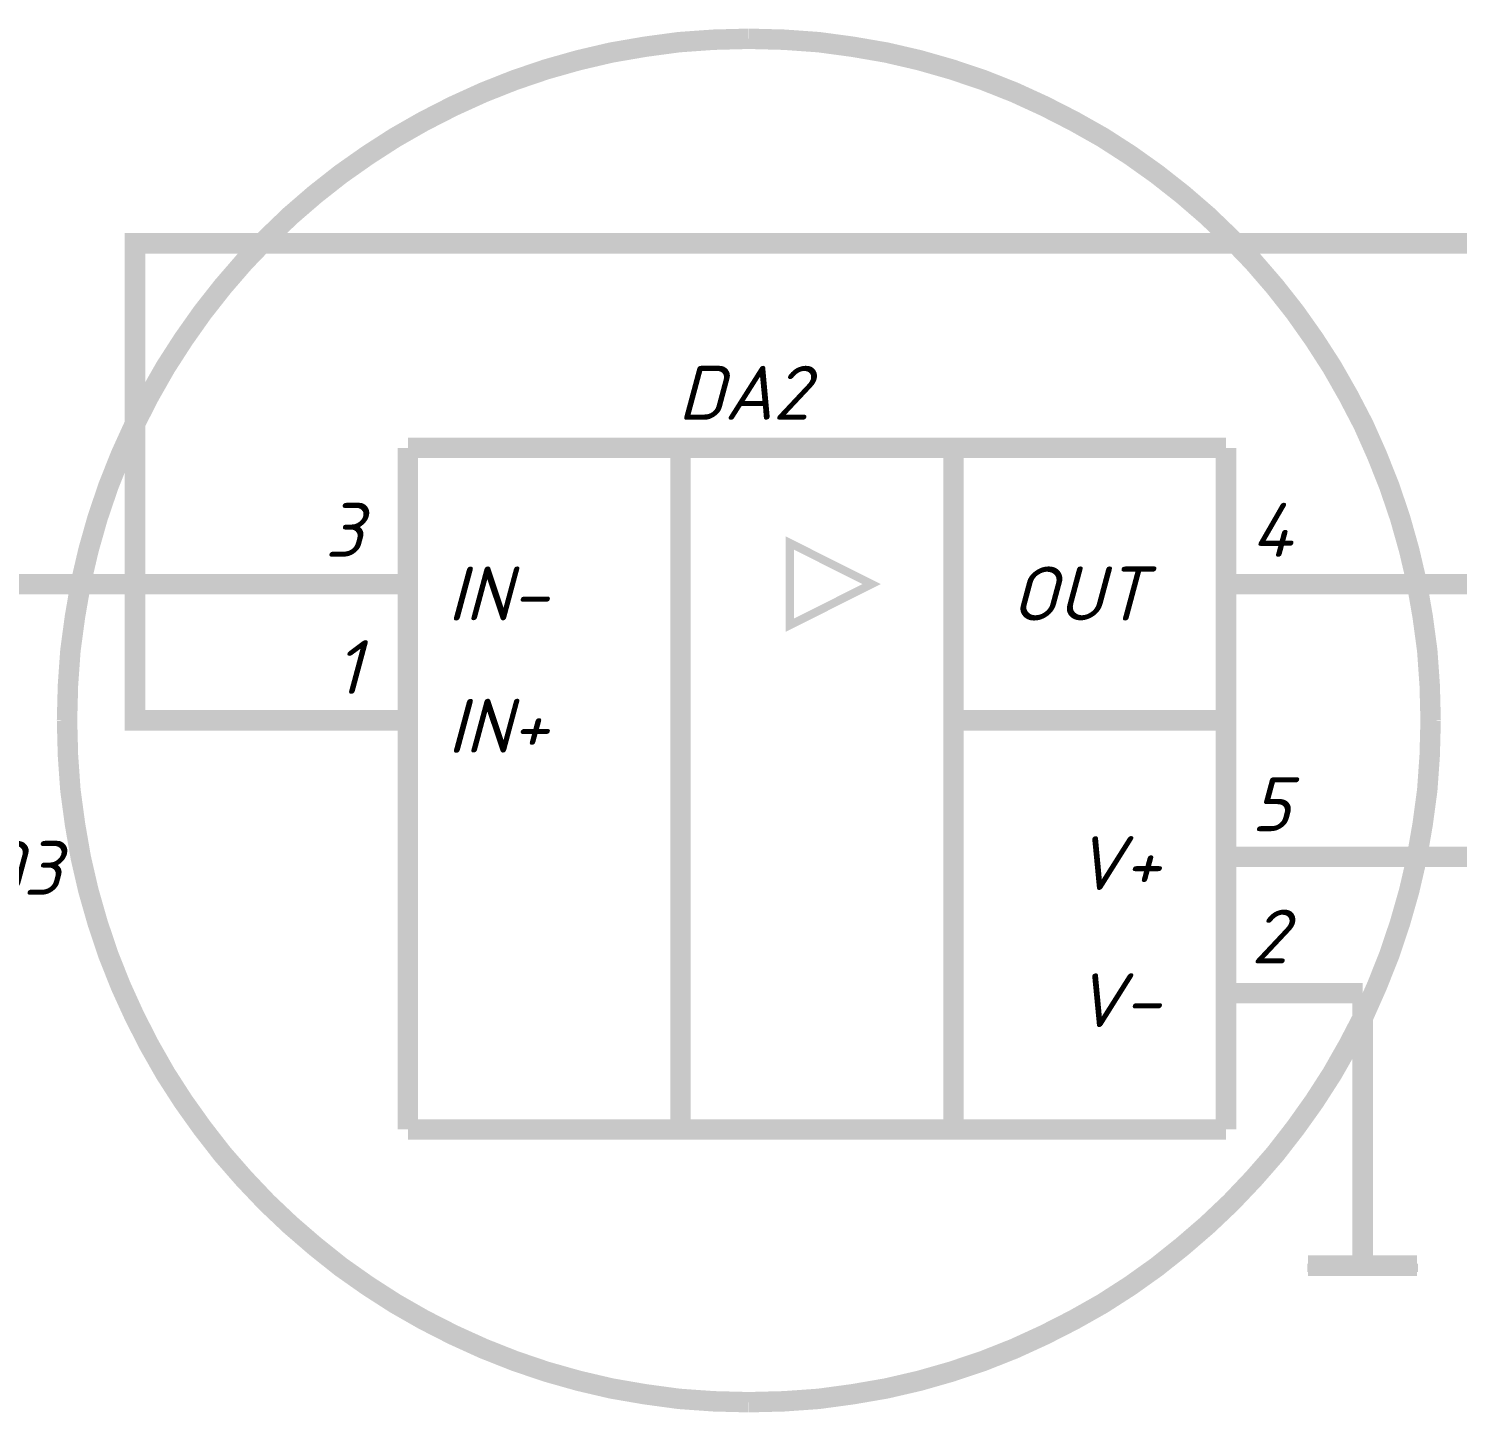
# Model space of a CAD drawing. Header units: inches. Extents: x 0 to 841, y 0 to 594.
# Drawn here: x 138.6 to 191, y 334.6 to 385.4 of the extents above; entities that cross this region are included whole.
import ezdxf

# ---------------------------------------------------------------- set-up
doc = ezdxf.new("R2010")
doc.units = ezdxf.units.IN
doc.layers.add('Sheet', color=255, linetype='Continuous')
doc.styles.get("Standard").update_dxf_attribs({"font": 'isocpeui.ttf'})

msp = doc.modelspace()

# ---------------------------------------------------------------- linework, layer by layer
at = {"layer": 'Sheet'}
for points in [[(140.024, 359.998, 0.749, 0.749, 0), (140.058, 361.289, 0.749, 0.749, 0), (140.148, 362.558, 0.749, 0.749, 0), (140.316, 363.805, 0.749, 0.749, 0), (140.53, 365.04, 0.749, 0.749, 0), (140.81, 366.242, 0.749, 0.749, 0), (141.147, 367.432, 0.749, 0.749, 0), (141.54, 368.589, 0.749, 0.749, 0), (141.989, 369.723, 0.749, 0.749, 0), (142.495, 370.835, 0.749, 0.749, 0), (143.045, 371.913, 0.749, 0.749, 0), (143.64, 372.957, 0.749, 0.749, 0), (144.291, 373.968, 0.749, 0.749, 0), (144.988, 374.956, 0.749, 0.749, 0), (145.729, 375.899, 0.749, 0.749, 0), (146.515, 376.809, 0.749, 0.749, 0), (147.346, 377.673, 0.749, 0.749, 0), (148.21, 378.504, 0.749, 0.749, 0), (149.12, 379.29, 0.749, 0.749, 0), (150.063, 380.032, 0.749, 0.749, 0), (151.051, 380.728, 0.749, 0.749, 0), (152.062, 381.379, 0.749, 0.749, 0), (153.106, 381.974, 0.749, 0.749, 0), (154.184, 382.525, 0.749, 0.749, 0), (155.296, 383.03, 0.749, 0.749, 0), (156.43, 383.479, 0.749, 0.749, 0), (157.586, 383.872, 0.749, 0.749, 0), (158.777, 384.209, 0.749, 0.749, 0), (159.978, 384.49, 0.749, 0.749, 0), (161.213, 384.703, 0.749, 0.749, 0), (162.46, 384.871, 0.749, 0.749, 0), (163.729, 384.961, 0.749, 0.749, 0), (165.02, 384.995, 0.749, 0.749, 0)], [(165.02, 384.995, 0.749, 0.749, 0), (163.729, 384.961, 0.749, 0.749, 0), (162.46, 384.871, 0.749, 0.749, 0), (161.213, 384.703, 0.749, 0.749, 0), (159.978, 384.49, 0.749, 0.749, 0), (158.777, 384.209, 0.749, 0.749, 0), (157.586, 383.872, 0.749, 0.749, 0), (156.43, 383.479, 0.749, 0.749, 0), (155.296, 383.03, 0.749, 0.749, 0), (154.184, 382.525, 0.749, 0.749, 0), (153.106, 381.974, 0.749, 0.749, 0), (152.062, 381.379, 0.749, 0.749, 0), (151.051, 380.728, 0.749, 0.749, 0), (150.063, 380.032, 0.749, 0.749, 0), (149.12, 379.29, 0.749, 0.749, 0), (148.21, 378.504, 0.749, 0.749, 0), (147.346, 377.673, 0.749, 0.749, 0), (146.515, 376.809, 0.749, 0.749, 0), (145.729, 375.899, 0.749, 0.749, 0), (144.988, 374.956, 0.749, 0.749, 0), (144.291, 373.968, 0.749, 0.749, 0), (143.64, 372.957, 0.749, 0.749, 0), (143.045, 371.913, 0.749, 0.749, 0), (142.495, 370.835, 0.749, 0.749, 0), (141.989, 369.723, 0.749, 0.749, 0), (141.54, 368.589, 0.749, 0.749, 0), (141.147, 367.432, 0.749, 0.749, 0), (140.81, 366.242, 0.749, 0.749, 0), (140.53, 365.04, 0.749, 0.749, 0), (140.316, 363.805, 0.749, 0.749, 0), (140.148, 362.558, 0.749, 0.749, 0), (140.058, 361.289, 0.749, 0.749, 0), (140.024, 359.998, 0.749, 0.749, 0)], [(165.02, 384.995, 0.749, 0.749, 0), (165.02, 384.995, 0.749, 0.749, 0)], [(165.02, 384.995, 0.749, 0.749, 0), (166.311, 384.961, 0.749, 0.749, 0), (167.58, 384.871, 0.749, 0.749, 0), (168.827, 384.703, 0.749, 0.749, 0), (170.062, 384.49, 0.749, 0.749, 0), (171.274, 384.209, 0.749, 0.749, 0), (172.454, 383.872, 0.749, 0.749, 0), (173.621, 383.479, 0.749, 0.749, 0), (174.755, 383.03, 0.749, 0.749, 0), (175.856, 382.525, 0.749, 0.749, 0), (176.934, 381.974, 0.749, 0.749, 0), (177.989, 381.379, 0.749, 0.749, 0), (179, 380.728, 0.749, 0.749, 0), (179.977, 380.032, 0.749, 0.749, 0), (180.92, 379.29, 0.749, 0.749, 0), (181.83, 378.504, 0.749, 0.749, 0), (182.694, 377.673, 0.749, 0.749, 0), (183.525, 376.809, 0.749, 0.749, 0), (184.311, 375.899, 0.749, 0.749, 0), (185.052, 374.956, 0.749, 0.749, 0), (185.749, 373.968, 0.749, 0.749, 0), (186.4, 372.957, 0.749, 0.749, 0), (186.995, 371.913, 0.749, 0.749, 0), (187.556, 370.835, 0.749, 0.749, 0), (188.05, 369.723, 0.749, 0.749, 0), (188.5, 368.589, 0.749, 0.749, 0), (188.893, 367.432, 0.749, 0.749, 0), (189.229, 366.242, 0.749, 0.749, 0), (189.51, 365.04, 0.749, 0.749, 0), (189.724, 363.805, 0.749, 0.749, 0), (189.892, 362.558, 0.749, 0.749, 0), (189.982, 361.289, 0.749, 0.749, 0), (190.016, 359.998, 0.749, 0.749, 0)], [(190.016, 359.998, 0.749, 0.749, 0), (189.982, 361.289, 0.749, 0.749, 0), (189.892, 362.558, 0.749, 0.749, 0), (189.724, 363.805, 0.749, 0.749, 0), (189.51, 365.04, 0.749, 0.749, 0), (189.229, 366.242, 0.749, 0.749, 0), (188.893, 367.432, 0.749, 0.749, 0), (188.5, 368.589, 0.749, 0.749, 0), (188.05, 369.723, 0.749, 0.749, 0), (187.556, 370.835, 0.749, 0.749, 0), (186.995, 371.913, 0.749, 0.749, 0), (186.4, 372.957, 0.749, 0.749, 0), (185.749, 373.968, 0.749, 0.749, 0), (185.052, 374.956, 0.749, 0.749, 0), (184.311, 375.899, 0.749, 0.749, 0), (183.525, 376.809, 0.749, 0.749, 0), (182.694, 377.673, 0.749, 0.749, 0), (181.83, 378.504, 0.749, 0.749, 0), (180.92, 379.29, 0.749, 0.749, 0), (179.977, 380.032, 0.749, 0.749, 0), (179, 380.728, 0.749, 0.749, 0), (177.989, 381.379, 0.749, 0.749, 0), (176.934, 381.974, 0.749, 0.749, 0), (175.856, 382.525, 0.749, 0.749, 0), (174.755, 383.03, 0.749, 0.749, 0), (173.621, 383.479, 0.749, 0.749, 0), (172.454, 383.872, 0.749, 0.749, 0), (171.274, 384.209, 0.749, 0.749, 0), (170.062, 384.49, 0.749, 0.749, 0), (168.827, 384.703, 0.749, 0.749, 0), (167.58, 384.871, 0.749, 0.749, 0), (166.311, 384.961, 0.749, 0.749, 0), (165.02, 384.995, 0.749, 0.749, 0)], [(147.525, 359.998, 0.749, 0.749, 0), (142.517, 359.998, 0.749, 0.749, 0), (142.517, 377.494, 0.749, 0.749, 0), (192.52, 377.494, 0.749, 0.749, 0), (192.52, 364.995, 0.749, 0.749, 0), (187.523, 364.995, 0.749, 0.749, 0)], [(152.522, 369.992, 0.749, 0.749, 0), (182.515, 369.992, 0.749, 0.749, 0)], [(152.522, 344.995, 0.749, 0.749, 0), (152.522, 369.992, 0.749, 0.749, 0)], [(162.516, 369.992, 0.749, 0.749, 0), (162.516, 344.995, 0.749, 0.749, 0)], [(172.521, 344.995, 0.749, 0.749, 0), (172.521, 369.992, 0.749, 0.749, 0)], [(182.515, 369.992, 0.749, 0.749, 0), (182.515, 344.995, 0.749, 0.749, 0)], [(147.525, 364.995, 0.749, 0.749, 0), (132.524, 364.995, 0.749, 0.749, 0), (132.524, 362.491, 0.749, 0.749, 0)], [(147.525, 364.995, 0.749, 0.749, 0), (152.522, 364.995, 0.749, 0.749, 0)], [(152.522, 364.995, 0.3, 0.3, 0), (147.525, 364.995, 0.3, 0.3, 0)], [(182.515, 364.995, 0.749, 0.749, 0), (187.523, 364.995, 0.749, 0.749, 0)], [(182.515, 364.995, 0.3, 0.3, 0), (187.523, 364.995, 0.3, 0.3, 0)], [(165.02, 334.99, 0.749, 0.749, 0), (163.729, 335.023, 0.749, 0.749, 0), (162.46, 335.113, 0.749, 0.749, 0), (161.213, 335.282, 0.749, 0.749, 0), (159.978, 335.495, 0.749, 0.749, 0), (158.777, 335.776, 0.749, 0.749, 0), (157.586, 336.113, 0.749, 0.749, 0), (156.43, 336.506, 0.749, 0.749, 0), (155.296, 336.955, 0.749, 0.749, 0), (154.184, 337.46, 0.749, 0.749, 0), (153.106, 338.01, 0.749, 0.749, 0), (152.062, 338.606, 0.749, 0.749, 0), (151.051, 339.257, 0.749, 0.749, 0), (150.063, 339.953, 0.749, 0.749, 0), (149.12, 340.706, 0.749, 0.749, 0), (148.21, 341.492, 0.749, 0.749, 0), (147.346, 342.311, 0.749, 0.749, 0), (146.515, 343.187, 0.749, 0.749, 0), (145.729, 344.086, 0.749, 0.749, 0), (144.988, 345.04, 0.749, 0.749, 0), (144.291, 346.017, 0.749, 0.749, 0), (143.64, 347.028, 0.749, 0.749, 0), (143.045, 348.072, 0.749, 0.749, 0), (142.495, 349.15, 0.749, 0.749, 0), (141.989, 350.262, 0.749, 0.749, 0), (141.54, 351.396, 0.749, 0.749, 0), (141.147, 352.564, 0.749, 0.749, 0), (140.81, 353.743, 0.749, 0.749, 0), (140.53, 354.956, 0.749, 0.749, 0), (140.316, 356.191, 0.749, 0.749, 0), (140.148, 357.438, 0.749, 0.749, 0), (140.058, 358.707, 0.749, 0.749, 0), (140.024, 359.998, 0.749, 0.749, 0)], [(140.024, 359.998, 0.749, 0.749, 0), (140.024, 359.998, 0.749, 0.749, 0)], [(140.024, 359.998, 0.749, 0.749, 0), (140.058, 358.707, 0.749, 0.749, 0), (140.148, 357.438, 0.749, 0.749, 0), (140.316, 356.191, 0.749, 0.749, 0), (140.53, 354.956, 0.749, 0.749, 0), (140.81, 353.743, 0.749, 0.749, 0), (141.147, 352.564, 0.749, 0.749, 0), (141.54, 351.396, 0.749, 0.749, 0), (141.989, 350.262, 0.749, 0.749, 0), (142.495, 349.15, 0.749, 0.749, 0), (143.045, 348.072, 0.749, 0.749, 0), (143.64, 347.028, 0.749, 0.749, 0), (144.291, 346.017, 0.749, 0.749, 0), (144.988, 345.04, 0.749, 0.749, 0), (145.729, 344.086, 0.749, 0.749, 0), (146.515, 343.187, 0.749, 0.749, 0), (147.346, 342.311, 0.749, 0.749, 0), (148.21, 341.492, 0.749, 0.749, 0), (149.12, 340.706, 0.749, 0.749, 0), (150.063, 339.953, 0.749, 0.749, 0), (151.051, 339.257, 0.749, 0.749, 0), (152.062, 338.606, 0.749, 0.749, 0), (153.106, 338.01, 0.749, 0.749, 0), (154.184, 337.46, 0.749, 0.749, 0), (155.296, 336.955, 0.749, 0.749, 0), (156.43, 336.506, 0.749, 0.749, 0), (157.586, 336.113, 0.749, 0.749, 0), (158.777, 335.776, 0.749, 0.749, 0), (159.978, 335.495, 0.749, 0.749, 0), (161.213, 335.282, 0.749, 0.749, 0), (162.46, 335.113, 0.749, 0.749, 0), (163.729, 335.023, 0.749, 0.749, 0), (165.02, 334.99, 0.749, 0.749, 0)], [(147.525, 359.998, 0.749, 0.749, 0), (152.522, 359.998, 0.749, 0.749, 0)], [(152.522, 359.998, 0.3, 0.3, 0), (147.525, 359.998, 0.3, 0.3, 0)], [(190.016, 359.998, 0.749, 0.749, 0), (189.982, 358.707, 0.749, 0.749, 0), (189.892, 357.438, 0.749, 0.749, 0), (189.724, 356.191, 0.749, 0.749, 0), (189.51, 354.956, 0.749, 0.749, 0), (189.229, 353.743, 0.749, 0.749, 0), (188.893, 352.564, 0.749, 0.749, 0), (188.5, 351.396, 0.749, 0.749, 0), (188.05, 350.262, 0.749, 0.749, 0), (187.556, 349.15, 0.749, 0.749, 0), (186.995, 348.072, 0.749, 0.749, 0), (186.4, 347.028, 0.749, 0.749, 0), (185.749, 346.017, 0.749, 0.749, 0), (185.052, 345.04, 0.749, 0.749, 0), (184.311, 344.086, 0.749, 0.749, 0), (183.525, 343.187, 0.749, 0.749, 0), (182.694, 342.311, 0.749, 0.749, 0), (181.83, 341.492, 0.749, 0.749, 0), (180.92, 340.706, 0.749, 0.749, 0), (179.977, 339.953, 0.749, 0.749, 0), (179, 339.257, 0.749, 0.749, 0), (177.989, 338.606, 0.749, 0.749, 0), (176.934, 338.01, 0.749, 0.749, 0), (175.856, 337.46, 0.749, 0.749, 0), (174.755, 336.955, 0.749, 0.749, 0), (173.621, 336.506, 0.749, 0.749, 0), (172.454, 336.113, 0.749, 0.749, 0), (171.274, 335.776, 0.749, 0.749, 0), (170.062, 335.495, 0.749, 0.749, 0), (168.827, 335.282, 0.749, 0.749, 0), (167.58, 335.113, 0.749, 0.749, 0), (166.311, 335.023, 0.749, 0.749, 0), (165.02, 334.99, 0.749, 0.749, 0)], [(165.02, 334.99, 0.749, 0.749, 0), (166.311, 335.023, 0.749, 0.749, 0), (167.58, 335.113, 0.749, 0.749, 0), (168.827, 335.282, 0.749, 0.749, 0), (170.062, 335.495, 0.749, 0.749, 0), (171.274, 335.776, 0.749, 0.749, 0), (172.454, 336.113, 0.749, 0.749, 0), (173.621, 336.506, 0.749, 0.749, 0), (174.755, 336.955, 0.749, 0.749, 0), (175.856, 337.46, 0.749, 0.749, 0), (176.934, 338.01, 0.749, 0.749, 0), (177.989, 338.606, 0.749, 0.749, 0), (179, 339.257, 0.749, 0.749, 0), (179.977, 339.953, 0.749, 0.749, 0), (180.92, 340.706, 0.749, 0.749, 0), (181.83, 341.492, 0.749, 0.749, 0), (182.694, 342.311, 0.749, 0.749, 0), (183.525, 343.187, 0.749, 0.749, 0), (184.311, 344.086, 0.749, 0.749, 0), (185.052, 345.04, 0.749, 0.749, 0), (185.749, 346.017, 0.749, 0.749, 0), (186.4, 347.028, 0.749, 0.749, 0), (186.995, 348.072, 0.749, 0.749, 0), (187.556, 349.15, 0.749, 0.749, 0), (188.05, 350.262, 0.749, 0.749, 0), (188.5, 351.396, 0.749, 0.749, 0), (188.893, 352.564, 0.749, 0.749, 0), (189.229, 353.743, 0.749, 0.749, 0), (189.51, 354.956, 0.749, 0.749, 0), (189.724, 356.191, 0.749, 0.749, 0), (189.892, 357.438, 0.749, 0.749, 0), (189.982, 358.707, 0.749, 0.749, 0), (190.016, 359.998, 0.749, 0.749, 0)], [(182.515, 359.998, 0.749, 0.749, 0), (172.521, 359.998, 0.749, 0.749, 0)], [(190.016, 359.998, 0.749, 0.749, 0), (190.016, 359.998, 0.749, 0.749, 0), (190.016, 359.998, 0.749, 0.749, 0), (190.016, 359.998, 0.749, 0.749, 0), (190.016, 359.998, 0.749, 0.749, 0), (190.016, 359.998, 0.749, 0.749, 0), (190.016, 359.998, 0.749, 0.749, 0), (190.016, 359.998, 0.749, 0.749, 0), (190.016, 359.998, 0.749, 0.749, 0), (190.016, 359.998, 0.749, 0.749, 0), (190.016, 359.998, 0.749, 0.749, 0), (190.016, 359.998, 0.749, 0.749, 0), (190.016, 359.998, 0.749, 0.749, 0), (190.016, 359.998, 0.749, 0.749, 0), (190.016, 359.998, 0.749, 0.749, 0), (190.016, 359.998, 0.749, 0.749, 0), (190.016, 359.998, 0.749, 0.749, 0), (190.016, 359.998, 0.749, 0.749, 0), (190.016, 359.998, 0.749, 0.749, 0), (190.016, 359.998, 0.749, 0.749, 0), (190.016, 359.998, 0.749, 0.749, 0), (190.016, 359.998, 0.749, 0.749, 0), (190.016, 359.998, 0.749, 0.749, 0), (190.016, 359.998, 0.749, 0.749, 0), (190.016, 359.998, 0.749, 0.749, 0), (190.016, 359.998, 0.749, 0.749, 0), (190.016, 359.998, 0.749, 0.749, 0), (190.016, 359.998, 0.749, 0.749, 0), (190.016, 359.998, 0.749, 0.749, 0), (190.016, 359.998, 0.749, 0.749, 0), (190.016, 359.998, 0.749, 0.749, 0), (190.016, 359.998, 0.749, 0.749, 0), (190.016, 359.998, 0.749, 0.749, 0)], [(190.016, 359.998, 0.749, 0.749, 0), (190.016, 359.998, 0.749, 0.749, 0)], [(182.515, 354.99, 0.749, 0.749, 0), (187.523, 354.99, 0.749, 0.749, 0)], [(187.523, 354.99, 0.749, 0.749, 0), (197.516, 354.99, 0.749, 0.749, 0), (202.513, 354.99, 0.749, 0.749, 0)], [(182.515, 354.99, 0.3, 0.3, 0), (187.523, 354.99, 0.3, 0.3, 0)], [(182.515, 349.992, 0.749, 0.749, 0), (187.523, 349.992, 0.749, 0.749, 0)], [(182.515, 349.992, 0.3, 0.3, 0), (187.523, 349.992, 0.3, 0.3, 0)], [(187.523, 344.995, 0.749, 0.749, 0), (187.523, 349.992, 0.749, 0.749, 0)], [(182.515, 344.995, 0.749, 0.749, 0), (152.522, 344.995, 0.749, 0.749, 0)], [(187.523, 344.995, 0.749, 0.749, 0), (187.523, 339.998, 0.749, 0.749, 0)], [(187.523, 344.995, 0.3, 0.3, 0), (187.523, 339.919, 0.3, 0.3, 0)], [(185.524, 339.998, 0.749, 0.749, 0), (189.521, 339.998, 0.749, 0.749, 0)], [(185.49, 339.919, 0.3, 0.3, 0), (189.555, 339.919, 0.3, 0.3, 0)], [(165.02, 334.99, 0.749, 0.749, 0), (165.02, 334.99, 0.749, 0.749, 0)]]:
    msp.add_lwpolyline(points, format="xyseb", dxfattribs=at)
msp.add_lwpolyline([(166.525, 366.5, 0.3, 0.3, 0), (166.525, 363.49, 0.3, 0.3, 0), (169.523, 364.995, 0.3, 0.3, 0), (166.525, 366.5, 0.3, 0.3, 0)], format="xyseb", close=True, dxfattribs=at)

# ---------------------------------------------------------------- texts
for s, height, p in [('DA2', 1.9764, (162.415, 371.025)), ('3', 1.976, (149.479, 365.995)), ('4', 1.976, (183.435, 365.995)), ('IN-', 1.9764, (153.971, 363.659)), ('OUT', 1.9764, (174.632, 363.659)), ('1', 1.976, (149.838, 360.964)), ('IN+', 1.9764, (153.971, 358.808)), ('5', 1.976, (183.435, 355.933)), ('V+', 1.9764, (176.968, 353.777)), ('VD3', 1.9764, (134.927, 353.597)), ('2', 1.976, (183.435, 351.082)), ('V-', 1.9764, (176.968, 348.746))]:
    msp.add_text(s, height=height, dxfattribs=at).set_placement(p)

doc.saveas('drawing.dxf')
